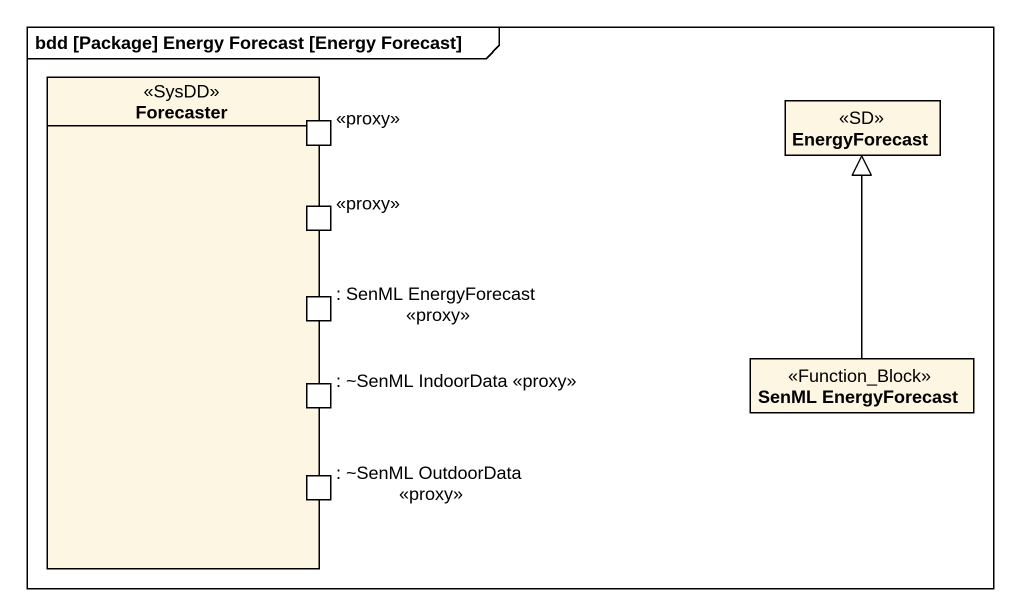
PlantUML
@startuml
mainframe bdd [Package] Energy Forecast [Energy Forecast]
allowmixing
hide circle
hide empty members
rectangle Forecaster <<SysDD>> {
  port "<<proxy>>" as proxy
  port "<<proxy>>" as proxy_2
  port ": SenML EnergyForecast <<proxy>>" as SenML_EnergyForecast_proxy
  port ": ~SenML IndoorData <<proxy>>" as SenML_IndoorData_proxy
  port ": ~SenML OutdoorData <<proxy>>" as SenML_OutdoorData_proxy
}
class EnergyForecast <<SD>>
class "SenML EnergyForecast" as SenML_EnergyForecast <<Function_Block>>
SenML_EnergyForecast -up-|> EnergyForecast
@enduml
